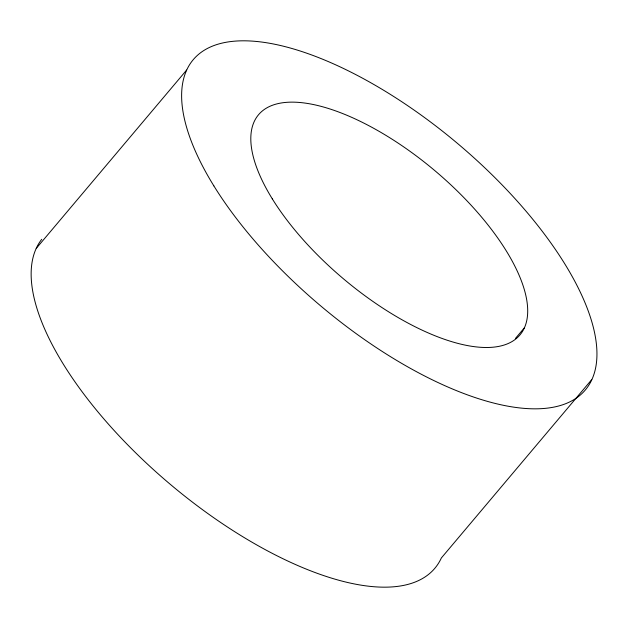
<?xml version="1.0" encoding="UTF-8"?>
<svg xmlns="http://www.w3.org/2000/svg" width="628" height="628" viewBox="0 0 628 628"><rect width="100%" height="100%" fill="white"/><g stroke="black" fill="none" stroke-linecap="round" stroke-linejoin="round"><path stroke-width="0.94" d="M36.259 248.398L186.642 70.038M515.384 338.5L524.231 328.004M591.741 379.602L441.358 557.962A256.334 106.203 40.1 0 1 183.4 495.068A256.334 106.203 40.1 0 1 41.746 239.292M272.293 198.848A170.887 70.799 40.1 0 0 511.789 341.695A170.887 70.799 40.1 0 0 383.496 133.921A170.887 70.799 40.1 0 0 272.293 198.848M213.842 185.857A256.334 106.203 40.1 0 0 573.081 400.13A256.334 106.203 40.1 0 0 380.647 88.47A256.334 106.203 40.1 0 0 213.842 185.857"/></g></svg>
